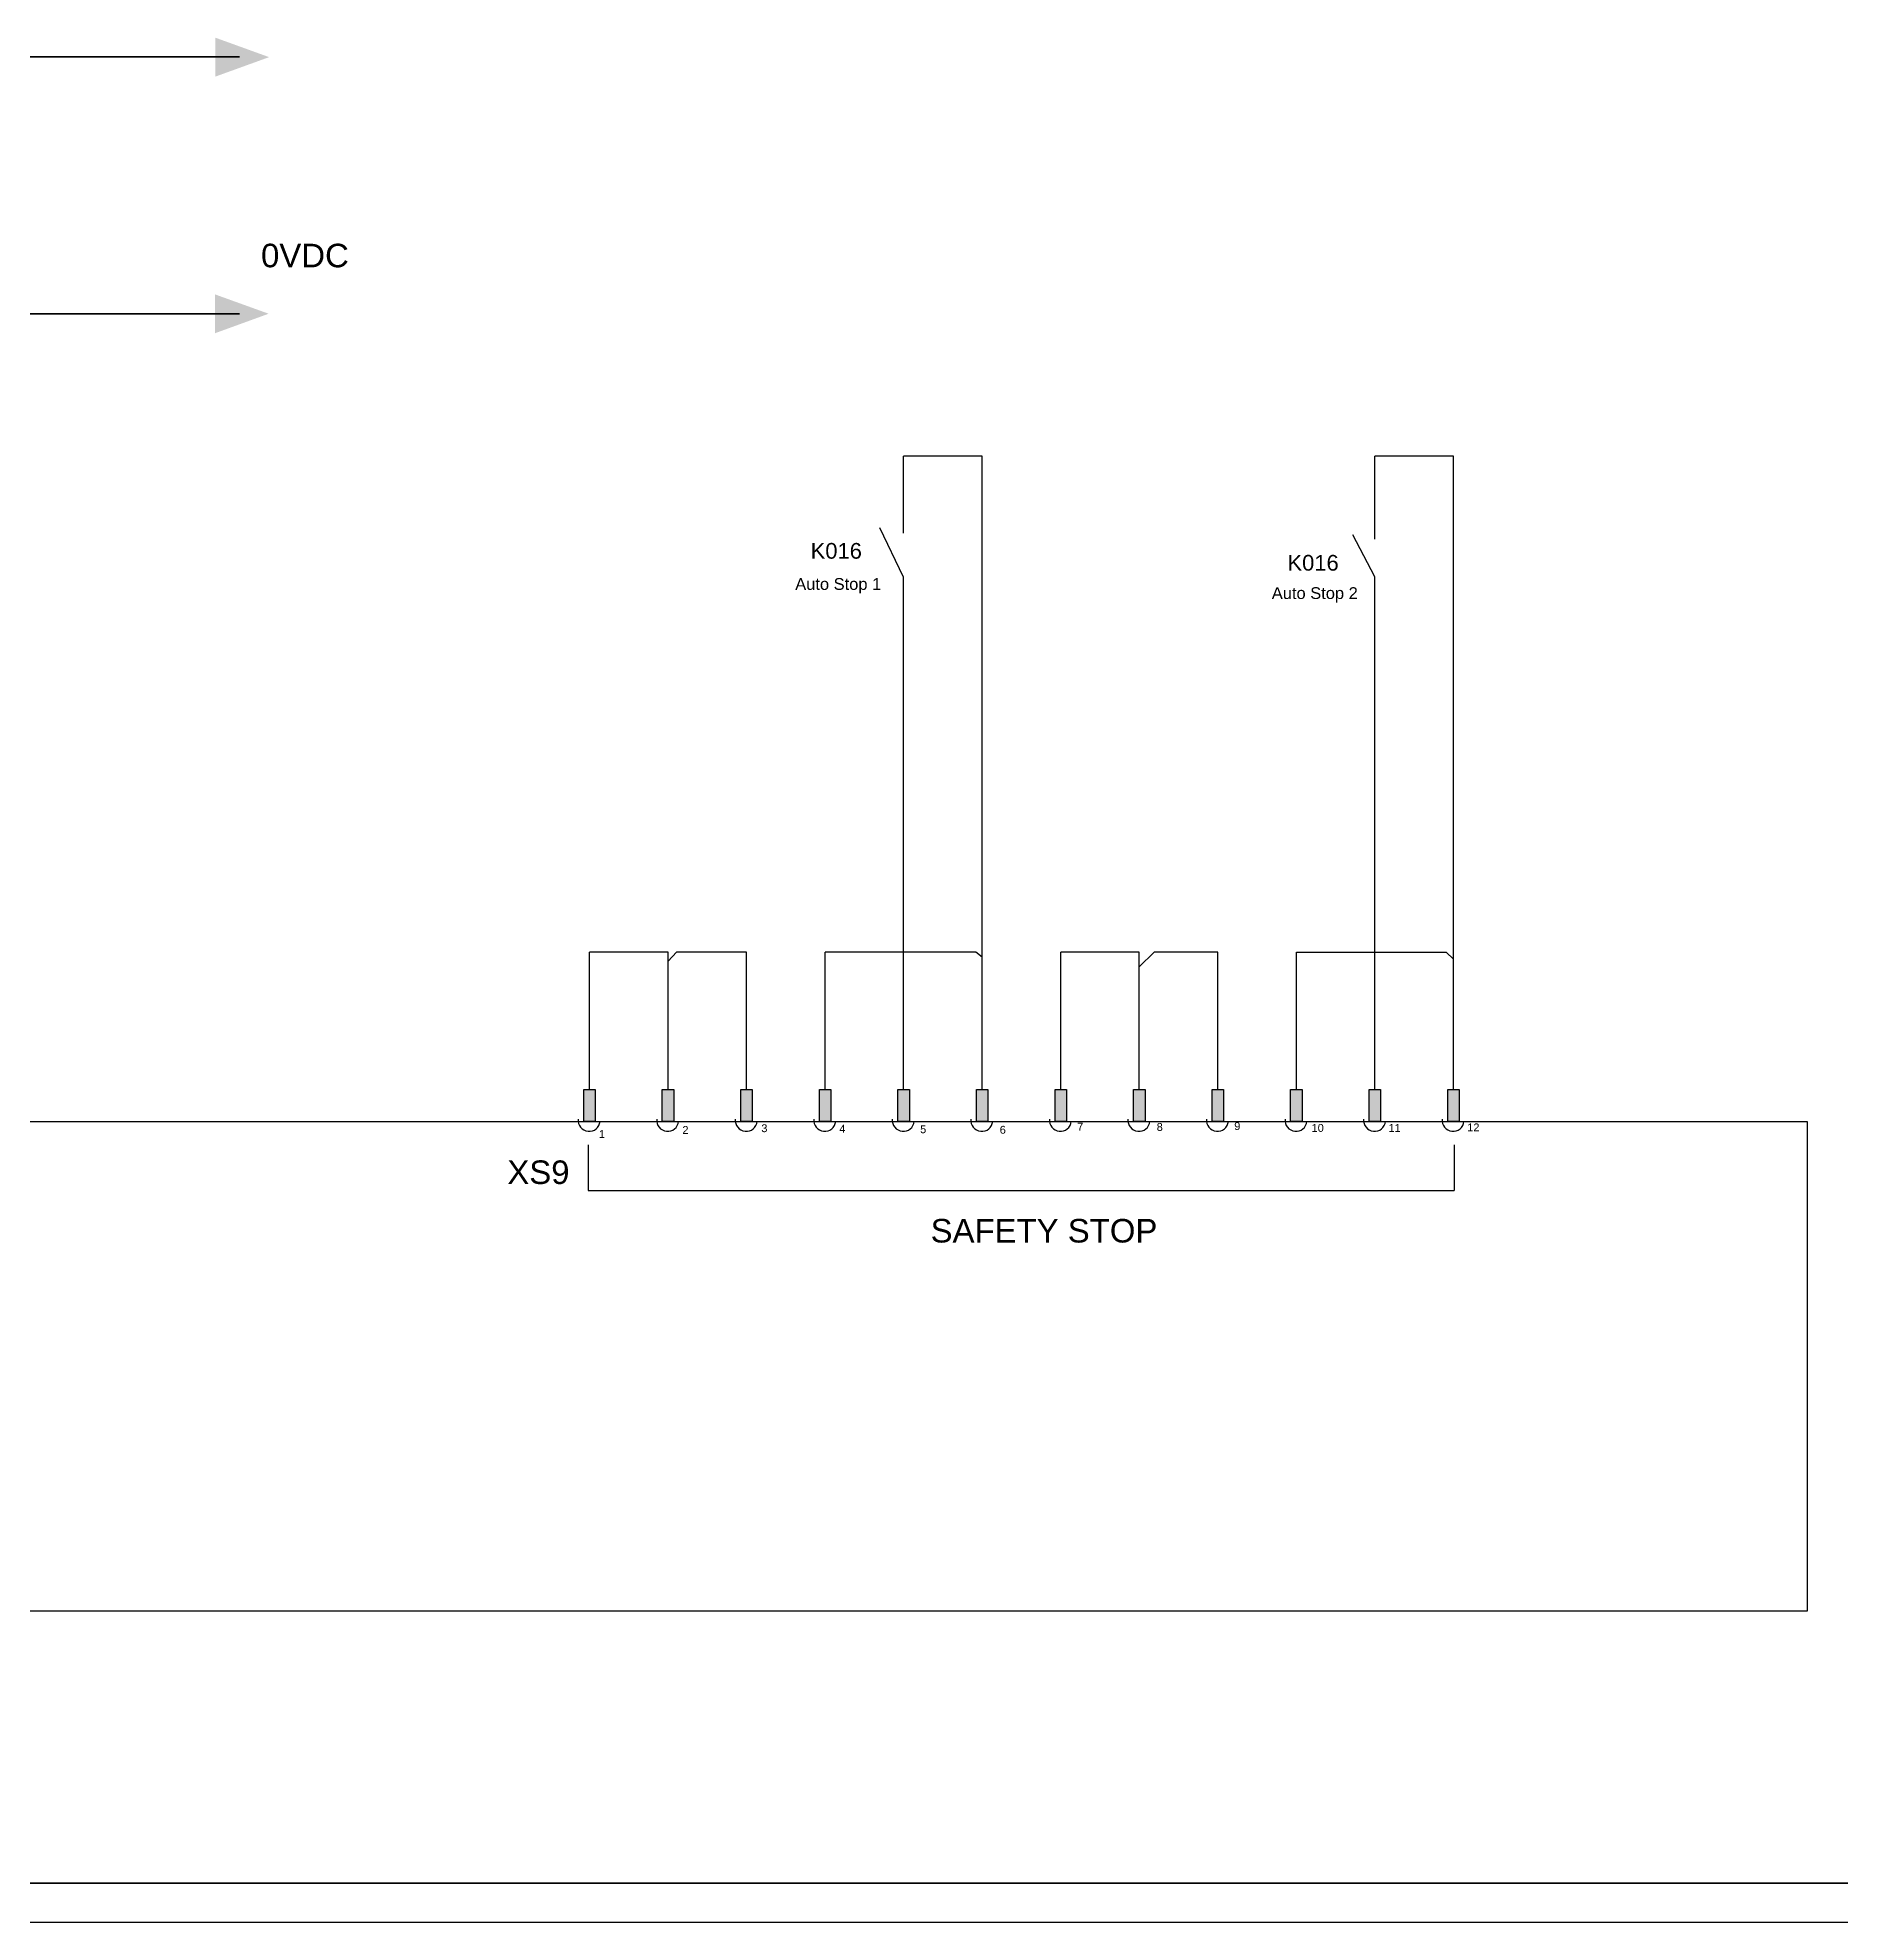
# Model space of a CAD drawing. Header units: inches. Extents: x 202 to 3097, y 126 to 1215.
# Drawn here: x 736.1 to 965.6, y 133.9 to 373.9 of the extents above; entities that cross this region are included whole.
import ezdxf

# ---------------------------------------------------------------- set-up
doc = ezdxf.new("R2010")
doc.units = ezdxf.units.IN
doc.header["$MEASUREMENT"] = 0
doc.layers.add('0-netdam', color=7, linetype='Continuous', lineweight=30)
doc.layers.add('NetManh', color=7, linetype='Continuous', lineweight=15)
for name, color, linetype in [('LOC', 8, 'Continuous'), ('PDF2_Text', 7, 'Continuous'), ('YEL_14_THHN', 2, 'Continuous')]:
    doc.layers.add(name, color=color, linetype=linetype)
doc.styles.add('Kiểu 1', font='arial.ttf', dxfattribs={"height": 5})
doc.styles.get("Standard").update_dxf_attribs({"font": 'arial.ttf'})

# ---------------------------------------------------------------- blocks, each defined once
blk = doc.blocks.new('*U36')
blk.add_lwpolyline([(-0.73, -5.47), (-0.73, -1.37), (0.73, -1.37), (0.73, -5.47)], close=True)
blk.add_arc((-0.05, -5.31), 1.4, 174.4059, 354.4059)
at = {"layer": 'LOC', "lineweight": 35, "transparency": 33554559}
for points in [[(0.73, -5.47), (-0.73, -5.47), (0.73, -1.37)], [(-0.73, -5.47), (0.73, -1.37), (-0.73, -1.37)]]:
    blk.add_solid(points, dxfattribs=at)
blk = doc.blocks.new('*U37')
at = {"color": 0, "linetype": 'ByBlock', "lineweight": -2, "transparency": 16777216}
for p in [(806.38, 241.35), (816.38, 241.35), (826.38, 241.35), (836.38, 241.35), (846.38, 241.35), (856.38, 241.35), (866.38, 241.35), (876.38, 241.35), (886.38, 241.35), (896.38, 241.35), (906.38, 241.35), (916.38, 241.35)]:
    blk.add_blockref('*U36', p, dxfattribs=at)

msp = doc.modelspace()

# ---------------------------------------------------------------- linework, layer by layer
for p, q in [((758.74, 371.41), (755.74, 371.41)), ((758.68, 338.73), (755.68, 338.73)), ((856.38, 320.61), (846.38, 320.61)), ((846.38, 310.81), (846.38, 320.61)), ((856.38, 239.98), (856.38, 320.61)), ((916.38, 320.61), (906.38, 320.61)), ((906.38, 310.04), (906.38, 320.61)), ((916.38, 239.98), (916.38, 320.61)), ((846.38, 305.2), (843.33, 311.5)), ((906.38, 305.22), (903.55, 310.59)), ((846.38, 239.98), (846.38, 305.2)), ((906.38, 239.98), (906.38, 305.22)), ((806.38, 239.98), (806.38, 257.44)), ((816.38, 257.44), (806.38, 257.44)), ((816.38, 239.98), (816.38, 257.44)), ((816.38, 256.29), (817.45, 257.44)), ((826.38, 257.44), (817.45, 257.44)), ((826.38, 239.98), (826.38, 257.44)), ((836.38, 239.98), (836.38, 257.44)), ((855.59, 257.44), (836.38, 257.44)), ((856.38, 256.81), (855.59, 257.44)), ((866.38, 239.98), (866.38, 257.44)), ((876.38, 257.44), (866.38, 257.44)), ((876.38, 239.98), (876.38, 257.44)), ((876.38, 255.58), (878.28, 257.44)), ((886.38, 257.44), (878.28, 257.44)), ((886.38, 239.98), (886.38, 257.44)), ((896.38, 239.98), (896.38, 257.44)), ((896.38, 257.44), (915.46, 257.44)), ((916.38, 256.54), (915.46, 257.44)), ((806.2, 232.93), (806.2, 227.09)), ((916.47, 232.93), (916.47, 227.09)), ((806.2, 227.09), (916.47, 227.09)), ((201.8, 133.93), (1390.8, 133.93))]:
    msp.add_line(p, q)
at = {"lineweight": 35}
msp.add_line((1385.8, 138.93), (221.8, 138.93), dxfattribs=at)
msp.add_lwpolyline([(451.99, 235.89), (961.42, 235.89), (961.42, 173.55), (451.99, 173.55)], close=True)
at = {"layer": '0-netdam', "lineweight": 35, "transparency": 33554559}
for points in [[(758.74, 373.89), (765.59, 371.41), (758.74, 371.41)], [(765.59, 371.41), (758.74, 371.41), (758.74, 368.93)], [(758.68, 341.21), (765.53, 338.74), (758.68, 338.73)], [(765.53, 338.74), (758.68, 338.73), (758.68, 336.25)]]:
    msp.add_solid(points, dxfattribs=at)
at = {"layer": 'YEL_14_THHN', "color": 0, "lineweight": 35}
for p, q in [((716.32, 371.45), (761.81, 371.45)), ((731.3, 338.74), (761.81, 338.74))]:
    msp.add_line(p, q, dxfattribs=at)

# ---------------------------------------------------------------- block references
msp.add_blockref('*U37', (0, 0))

# ---------------------------------------------------------------- texts
at = {"layer": 'NetManh', "lineweight": 35, "attachment_point": 1}
for s, width, insert, char_height in [('K016', 8.5603, (834.54, 309.55), 2), ('K016', 8.5603, (895.25, 308.03), 2), ('\\pxqc;Auto Stop 1', 21.3565, (827.37, 305.08), 1.5), ('\\pxqc;Auto Stop 2', 21.3565, (888.05, 303.92), 1.5)]:
    msp.add_mtext_dynamic_manual_height_columns(s, width=width, gutter_width=12.5, heights=[0], dxfattribs=dict(at, insert=insert, char_height=char_height))
at = {"layer": 'PDF2_Text', "color": 7, "attachment_point": 7, "style": 'Kiểu 1'}
for s, insert, char_height, width in [('\\pxqc;{\\C256;0VDC}', (761.88, 344.61), 3, 16.5347), ('{\\C256;2}', (818.21, 234.31), 1, 0.7847), ('{\\C256;3}', (828.26, 234.52), 1, 0.7847), ('{\\C256;4}', (838.19, 234.47), 1, 0.7847), ('{\\C256;5}', (848.48, 234.39), 1, 0.7847), ('{\\C256;6}', (858.61, 234.32), 1, 0.7847), ('{\\C256;7}', (868.48, 234.74), 1, 0.7847), ('{\\C256;8}', (878.6, 234.68), 1, 0.7847), ('{\\C256;9}', (888.47, 234.79), 1, 0.7847), ('{\\C256;10}', (898.32, 234.56), 1, 0.7847), ('{\\C256;11}', (908.11, 234.57), 1, 0.7847), ('{\\C256;12}', (918.14, 234.64), 1, 0.7847), ('{\\C256;1}', (807.57, 233.79), 1, 0.7847), ('\\pxqc;{\\C256;XS9}', (786.4, 227.89), 3, 26.9572), ('\\pxqc;{\\C256;SAFETY STOP}', (844.74, 220.44), 3, 39.0135)]:
    msp.add_mtext(s, dxfattribs=dict(at, insert=insert, char_height=char_height, width=width))

doc.saveas('drawing.dxf')
